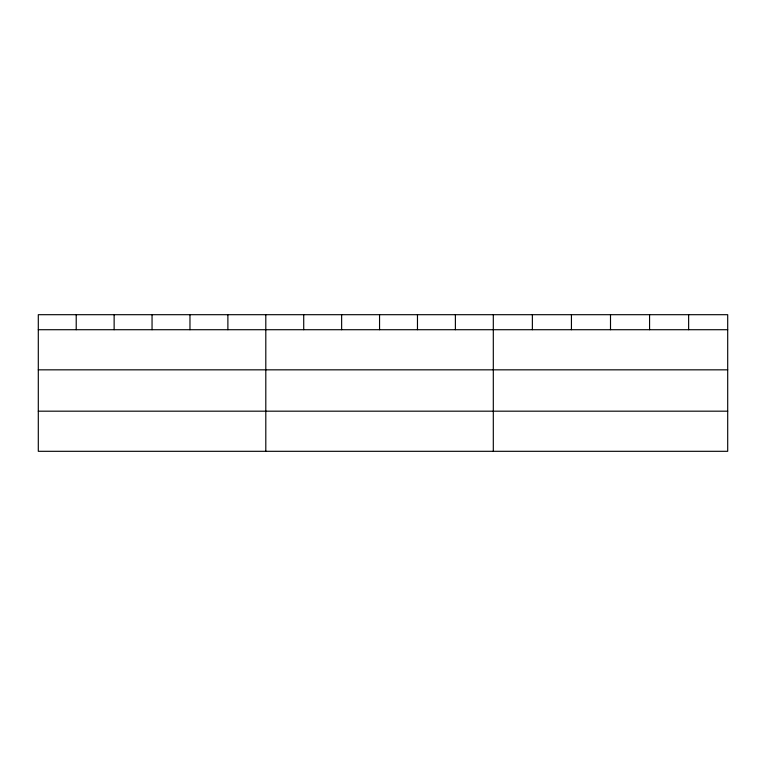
<?xml version="1.0" encoding="UTF-8"?>
<svg xmlns="http://www.w3.org/2000/svg" width="766" height="766" viewBox="0 0 766 766"><rect width="100%" height="100%" fill="white"/><g stroke="black" fill="none" stroke-linecap="round" stroke-linejoin="round"><path stroke-width="1.15" d="M727.7 369.834L727.7 314.692L38.3 314.692L38.3 451.308L727.7 451.308L727.7 369.834L38.3 369.834M38.3 329.715L727.7 329.715M38.3 411.179L727.7 411.179M688.634 314.692L688.634 329.715M649.568 314.692L649.568 329.715M610.502 314.692L610.502 329.715M571.436 314.692L571.436 329.715M532.37 314.692L532.37 329.715M493.304 314.692L493.304 451.308M455.387 314.692L455.387 329.715M417.47 314.692L417.47 329.715M379.553 314.692L379.553 329.715M341.636 314.692L341.636 329.715M303.719 314.692L303.719 329.715M265.802 314.692L265.802 451.308M227.885 314.692L227.885 329.715M189.968 314.692L189.968 329.715M152.051 314.692L152.051 329.715M114.134 314.692L114.134 329.715M76.217 314.692L76.217 329.715"/></g></svg>
